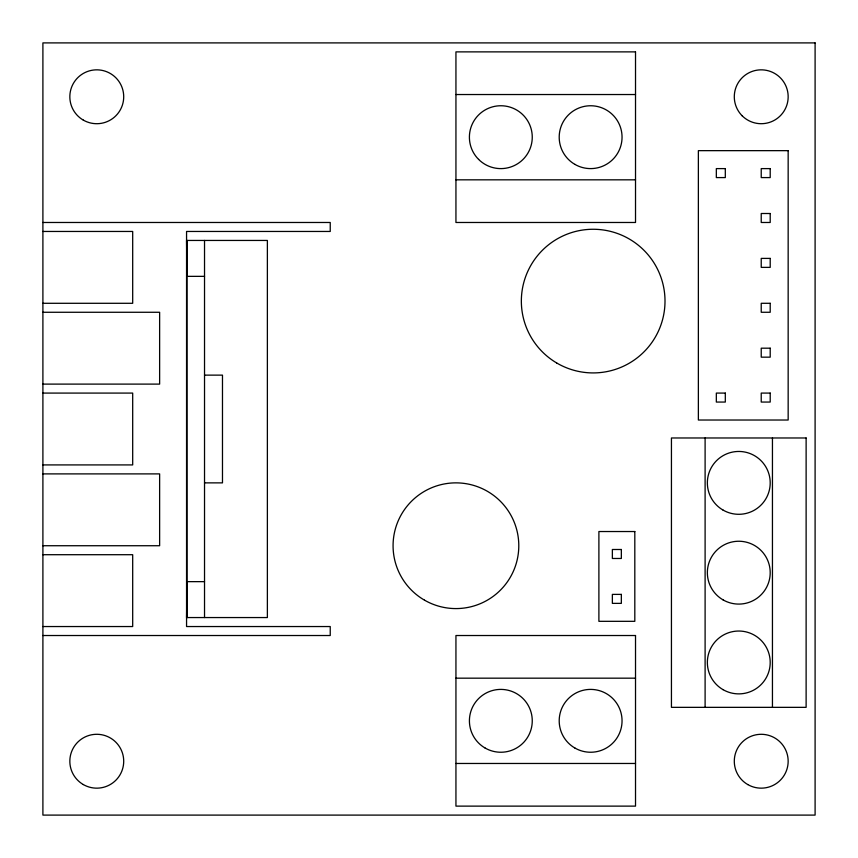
<?xml version="1.0" encoding="UTF-8"?>
<svg xmlns="http://www.w3.org/2000/svg" width="858" height="858" viewBox="0 0 858 858"><rect width="100%" height="100%" fill="white"/><g stroke="black" fill="none" stroke-linecap="round" stroke-linejoin="round"><path stroke-width="1.29" d="M455.941 94.53L635.521 94.53M455.941 179.826L635.521 179.826M42.9 222.479L330.233 222.479L330.233 231.456L186.561 231.456L186.561 626.544L330.233 626.544L330.233 635.521L42.9 635.521M42.9 231.456L132.69 231.456L132.69 303.292L42.9 303.292M204.526 276.351L186.947 276.351L186.561 240.444L267.374 240.444L267.374 617.556L186.561 617.556L187.001 581.649L204.526 581.649M42.9 312.269L159.631 312.269L159.631 384.105L42.9 384.105M204.526 375.128L222.479 375.128L222.479 482.872L204.526 482.872M42.9 393.082L132.69 393.082L132.69 464.918L42.9 464.918M42.9 473.895L159.631 473.895L159.631 545.731L42.9 545.731M42.9 554.708L132.69 554.708L132.69 626.544L42.9 626.544M455.941 678.174L635.521 678.174M455.941 763.47L635.521 763.47M772.447 437.977L772.447 707.346M705.104 437.977L705.104 707.346M204.526 240.444L204.526 617.556M186.947 240.444L187.001 617.556M815.1 42.9L42.9 42.9L42.9 815.1L815.1 815.1L815.1 42.9M635.521 51.877L455.941 51.877L455.941 222.479L635.521 222.479L635.521 51.877M788.159 150.654L698.369 150.654L698.369 420.023L788.159 420.023L788.159 150.654M725.31 168.608L716.333 168.608L716.333 177.585L725.31 177.585L725.31 168.608M770.205 168.608L761.228 168.608L761.228 177.585L770.205 177.585L770.205 168.608M770.205 213.503L761.228 213.503L761.228 222.479L770.205 222.479L770.205 213.503M770.205 258.397L761.228 258.397L761.228 267.374L770.205 267.374L770.205 258.397M770.205 303.292L761.228 303.292L761.228 312.269L770.205 312.269L770.205 303.292M770.205 348.187L761.228 348.187L761.228 357.164L770.205 357.164L770.205 348.187M725.31 393.082L716.333 393.082L716.333 402.059L725.31 402.059L725.31 393.082M770.205 393.082L761.228 393.082L761.228 402.059L770.205 402.059L770.205 393.082M806.123 437.977L671.439 437.977L671.439 707.346L806.123 707.346L806.123 437.977M634.813 531.531L598.895 531.531L598.895 621.321L634.813 621.321L634.813 531.531M621.342 549.495L612.365 549.495L612.365 558.472L621.342 558.472L621.342 549.495M621.342 594.39L612.365 594.39L612.365 603.367L621.342 603.367L621.342 594.39M635.521 635.521L455.941 635.521L455.941 806.123L635.521 806.123L635.521 635.521M747.758 784.555A26.941 26.941 0 0 0 788.159 761.228A26.941 26.941 0 0 0 747.758 737.901A26.941 26.941 0 0 0 747.758 784.555M83.301 784.555A26.941 26.941 0 0 0 123.713 761.228A26.941 26.941 0 0 0 83.301 737.901A26.941 26.941 0 0 0 83.301 784.555M742.181 115.819A26.941 26.941 0 0 0 787.247 103.743A26.941 26.941 0 0 0 754.257 70.753A26.941 26.941 0 0 0 742.181 115.819M83.301 120.099A26.941 26.941 0 0 0 123.713 96.772A26.941 26.941 0 0 0 83.301 73.445A26.941 26.941 0 0 0 83.301 120.099M723.069 689.671A31.424 31.424 0 0 0 770.205 662.451A31.424 31.424 0 0 0 723.069 635.242A31.424 31.424 0 0 0 723.069 689.671M723.069 599.881A31.424 31.424 0 0 0 770.205 572.661A31.424 31.424 0 0 0 723.069 545.452A31.424 31.424 0 0 0 723.069 599.881M723.069 510.092A31.424 31.424 0 0 0 770.205 482.872A31.424 31.424 0 0 0 723.069 455.662A31.424 31.424 0 0 0 723.069 510.092M485.124 748.037A31.424 31.424 0 0 0 532.26 720.817A31.424 31.424 0 0 0 485.124 693.607A31.424 31.424 0 0 0 485.124 748.037M574.914 748.037A31.424 31.424 0 0 0 622.05 720.817A31.424 31.424 0 0 0 574.914 693.607A31.424 31.424 0 0 0 574.914 748.037M574.914 164.393A31.424 31.424 0 0 0 622.05 137.183A31.424 31.424 0 0 0 574.914 109.963A31.424 31.424 0 0 0 574.914 164.393M478.614 159.406A31.424 31.424 0 0 0 531.188 145.313A31.424 31.424 0 0 0 492.696 106.821A31.424 31.424 0 0 0 478.614 159.406M424.506 600.16A62.849 62.849 0 0 0 518.79 545.731A62.849 62.849 0 0 0 424.506 491.291A62.849 62.849 0 0 0 424.506 600.16M556.649 362.945A71.836 71.836 0 0 0 665.004 301.801A71.836 71.836 0 0 0 557.872 238.535A71.836 71.836 0 0 0 556.649 362.945"/></g></svg>
